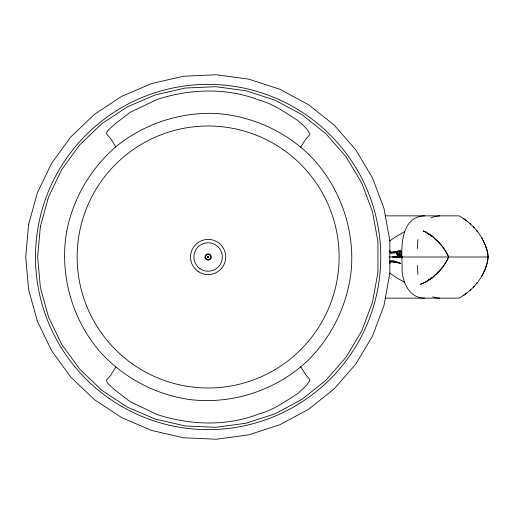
<?xml version="1.0" encoding="UTF-8"?>
<svg xmlns="http://www.w3.org/2000/svg" width="514" height="514" viewBox="0 0 514 514"><rect width="100%" height="100%" fill="white"/><g stroke="black" fill="none" stroke-linecap="round" stroke-linejoin="round"><path stroke-width="0.77" d="M417.304 248.583L417.882 239.505M397.277 262.667L397.296 262.063L392.998 260.771L389.207 263.676L391.52 260.309L389.651 261.318L400.74 263.393L397.296 262.063L397.026 262.59M208.106 257.341C207.322 255.728 208.639 258.343 208.189 256.666M402.109 257L402.038 257.739L401.01 257.745L395.684 256.255L392.201 257L395.684 257.745L402.038 256.261L402.199 257.822M402.205 256.171L402.038 257.739L400.74 250.607L389.651 252.682L391.52 253.691L389.207 250.324L392.998 253.229L400.747 250.665L401.01 257.745L398.819 251.089M398.954 251.044L400.072 257.591L400.759 257M487.619 261.073L487.426 261.812L488.255 256.724M488.255 257.276L487.426 252.188M385.346 298.139L459.15 298.139C469.385 292.228 478.251 283.612 483.462 272.921C487.311 265.153 489.958 256.049 486.173 247.729L487.619 252.927M395.671 262.455L395.819 261.6L395.292 262.346M486.173 266.271L487.619 261.073M208.022 257.321L208.273 256.692M394.058 262.249L394.405 261.189L393.531 262.101M398.819 262.911L398.954 262.956M486.578 265.096L485.19 269.053L481.477 276.648M399.076 257L399.192 256.679L398.973 257M392.4 261.992L392.998 260.771M115.888 366.964L110.581 375.477L106.353 380.315L107.548 383.123L114.108 389.349L130.248 401.73L157.271 414.586C190.071 425.232 226.706 426.575 259.107 413.873C273.577 410.095 285.63 401.119 298.126 393.345C302.283 389.034 307.719 385.429 310.026 379.698L305.804 374.86L300.497 366.527M207.945 257.289L208.343 256.737M300.497 147.473L305.804 139.14L310.026 134.302C307.224 128.127 301.519 123.681 296.385 119.499C284.435 112.136 272.915 103.68 259.107 100.127C226.706 87.425 190.071 88.768 157.271 99.414L130.248 112.27L114.108 124.651L107.548 130.877L106.353 133.685L110.581 138.523L115.888 147.036M207.881 257.231L208.401 256.801L207.797 257.084M466.802 293.031L463.082 295.704M389.638 240.97L395.883 236.678L404.364 231.808M207.829 257.167L208.466 256.955M430.963 217.904L434.369 216.593L439.766 215.861M424.583 215.861C400.143 216.612 401.183 248.493 402.147 265.417C401.113 279.398 408.077 298.236 424.583 298.139M385.346 215.861L459.15 215.861C471.839 223.115 482.331 234.782 486.591 248.917L485.19 244.947L481.477 237.352M207.784 257L208.466 257.045M389.034 257L488.3 257M439.766 298.139L436.142 297.812L432.64 296.829M207.797 256.916L208.446 257.128L207.881 256.769M404.364 282.192L395.883 277.322L389.638 273.03M207.829 256.833L208.343 257.263M463.082 218.296L466.802 220.969M393.531 251.899L394.405 252.811L394.058 251.751M395.292 251.654L399.192 257.321L397.026 251.41M207.945 256.711L208.273 257.308M398.344 257L395.671 251.545M392.4 252.008L392.998 253.229M400.072 257.591L397.277 251.333M208.022 256.679L208.189 257.334M417.882 274.495L417.304 265.417M208.106 256.659L208.125 257M28.63 224.425L25.7 257L28.63 289.575L37.336 321.102L51.522 350.567L70.746 377.025L94.383 399.629L121.683 417.644L151.752 430.501L183.639 437.774L216.31 439.245L248.725 434.857L279.828 424.75L308.625 409.247L334.196 388.86L355.714 364.227L372.489 336.15L383.984 305.534L389.824 273.352L389.824 240.648L383.984 208.466L372.489 177.85L355.714 149.773L334.196 125.14L308.625 104.753L279.828 89.25L248.725 79.143L216.31 74.755L183.639 76.226L151.752 83.499L121.683 96.356L94.383 114.371L70.746 136.975L51.522 163.433L37.336 192.898L28.63 224.425M40.368 226.558L37.631 257L40.368 287.442L48.502 316.907L61.764 344.451L79.728 369.18L101.823 390.299L127.331 407.139L155.44 419.154L185.239 425.958L215.777 427.327L246.065 423.221L275.138 413.776L302.052 399.294L325.953 380.238L346.063 357.217L361.74 330.977L372.483 302.361L377.938 272.285L377.938 241.715L372.483 211.639L361.74 183.023L346.063 156.783L325.953 133.762L302.052 114.706L275.138 100.224L246.065 90.779L215.777 86.673L185.239 88.042L155.44 94.846L127.331 106.861L101.823 123.701L79.728 144.82L61.764 169.549L48.502 197.093L40.368 226.558M66.698 231.332C59.296 273.891 71.703 318.834 99.877 351.576C122.936 377.276 154.682 394.36 188.831 399.442C231.679 404.923 276.018 390.511 307.462 360.899C332.108 336.715 347.747 304.23 351.293 269.882C354.846 226.835 338.463 183.183 307.462 153.101C282.199 129.567 249.046 115.399 214.576 113.401C180.067 112.303 145.777 123.444 118.509 144.62C91.794 166.497 73.303 197.44 66.698 231.332M447.424 259.654C441.732 270.73 431.959 279.577 420.458 284.313L426.71 281.678L429.023 279.141L429.698 280.021L431.824 277.354L432.57 278.151L434.497 275.375A44.718 41.653 -50.7 0 0 448.561 257A44.718 41.653 50.7 0 0 434.497 238.624L432.57 235.849L431.824 236.646L429.698 233.979L429.023 234.859L426.71 232.322L423.093 230.876C434.362 236.189 443.621 245.628 448.722 257L447.424 259.654M477.223 282.713L476.427 283.741L477.223 282.713M474.107 286.337L473.478 287.037L474.107 286.337M470.689 289.723L470.259 290.134L470.689 289.723M470.284 223.866L470.689 224.277L470.284 223.866M473.51 226.97L474.107 227.663L473.51 226.97M476.459 230.266L477.223 231.287L476.459 230.266M132.728 364.111A130.986 130.986 0 0 0 338.591 268.738A130.986 130.986 0 0 0 153.069 138.15A130.986 130.986 0 0 0 132.728 364.111M108.756 398.164A172.633 172.633 0 0 0 380.064 272.478A172.633 172.633 0 0 0 135.561 100.358A172.633 172.633 0 0 0 108.756 398.164M197.999 271.386A17.592 17.592 0 0 0 225.652 258.574A17.592 17.592 0 0 0 200.73 241.034A17.592 17.592 0 0 0 197.999 271.386M199.94 268.636A14.231 14.231 0 0 0 222.299 258.279A14.231 14.231 0 0 0 202.143 244.092A14.231 14.231 0 0 0 199.94 268.636M206.294 259.609A3.187 3.187 0 0 0 211.305 257.283A3.187 3.187 0 0 0 206.789 254.109A3.187 3.187 0 0 0 206.294 259.609M206.551 259.075A2.609 2.609 0 0 0 210.714 257.328A2.609 2.609 0 0 0 207.116 254.597A2.609 2.609 0 0 0 206.551 259.075"/></g></svg>
